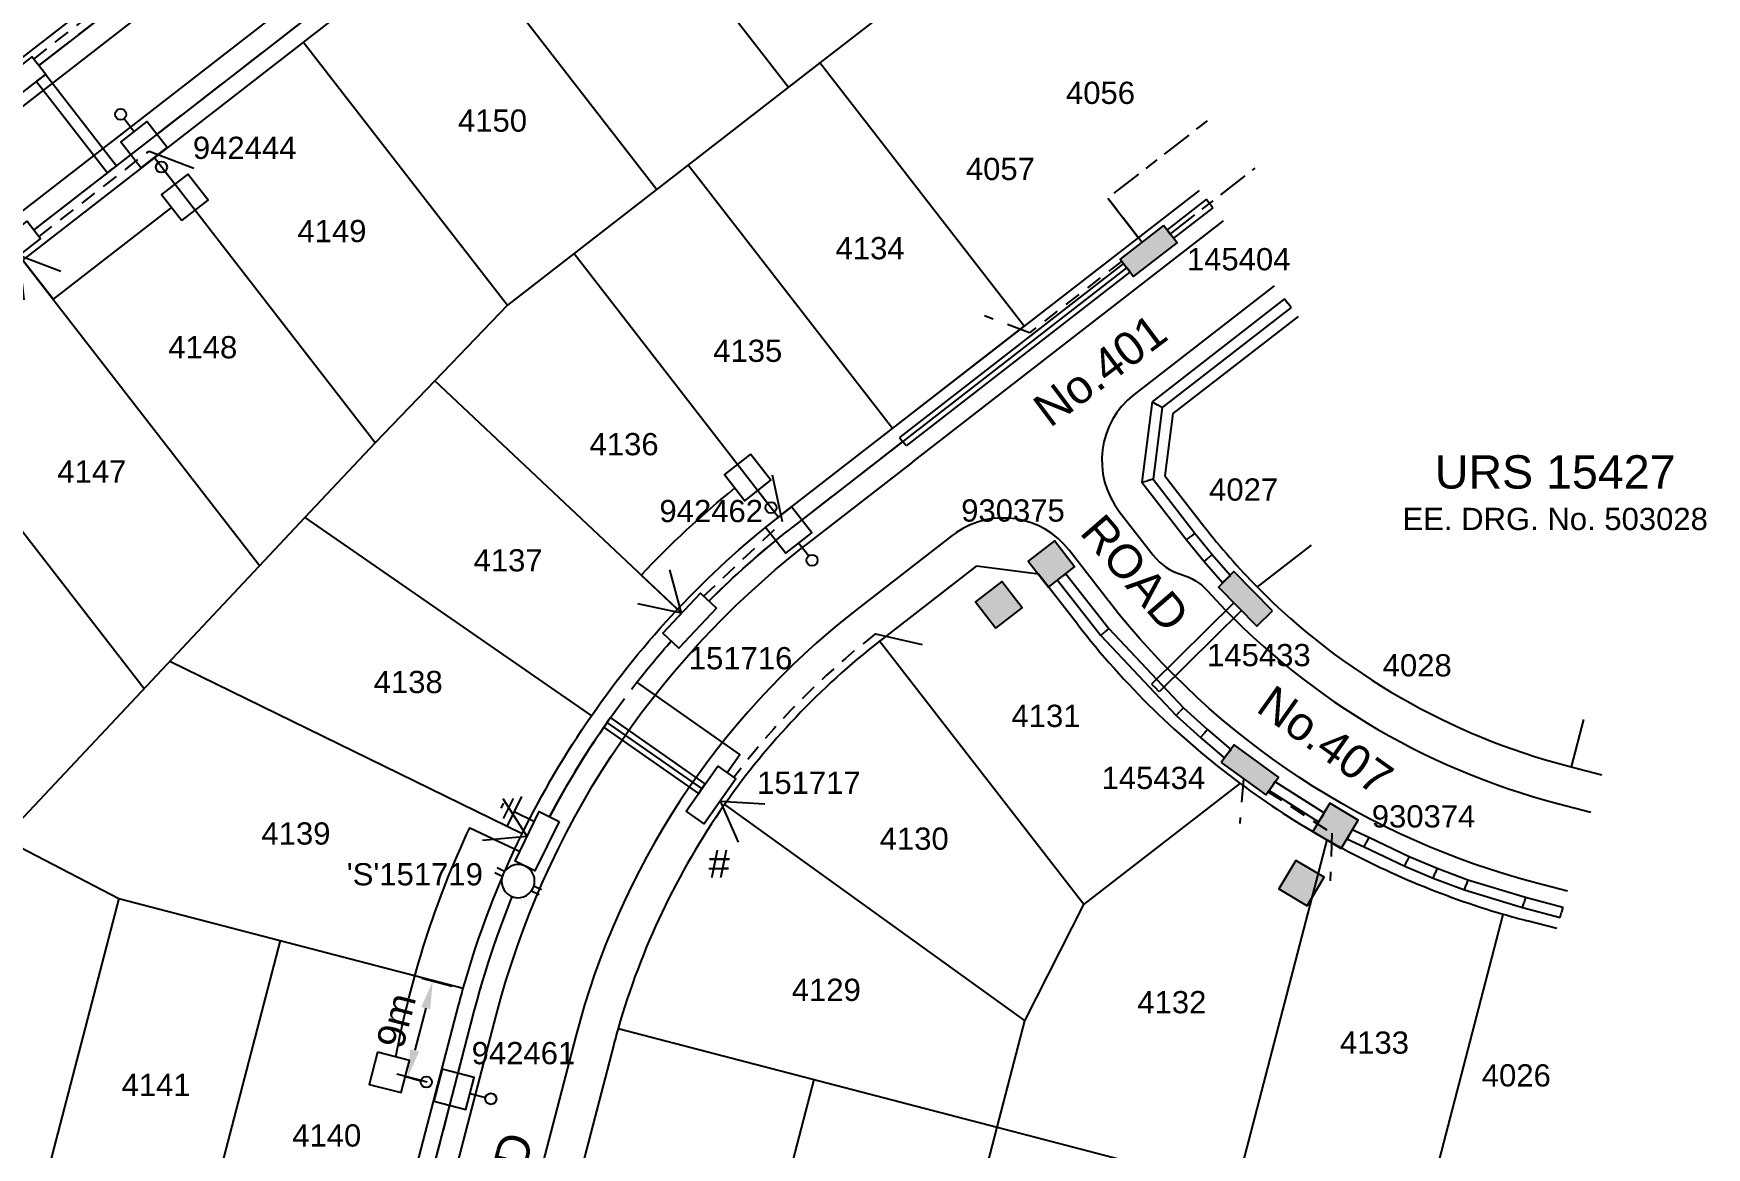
# Model space of a CAD drawing. Header units: metres. Extents: x 292331 to 292798, y 6234101 to 6234674.
# Drawn here: x 292631.8 to 292782.4, y 6234302.2 to 6234402.4 of the extents above; entities that cross this region are included whole.
import ezdxf
from ezdxf.enums import TextEntityAlignment as Align

# ---------------------------------------------------------------- set-up
doc = ezdxf.new("R2010")
doc.units = ezdxf.units.M
doc.header["$LTSCALE"] = 0.7
for name, pattern in [('Cable Exist OH', [1, 1, 0]), ('Cable Exist UG', [8.2, 4, -1.2, 1.8, -1.2]), ('Dash', [5, 3, -2]), ('IE Trench LV', [6.5, 5, -1.5])]:
    doc.linetypes.add(name, pattern=pattern)
doc.layers.get('0').update_dxf_attribs({"color": 6})
for name, color, linetype in [('_User Miscellaneous1', 3, 'Continuous'), ('_User Miscellaneous11', 7, 'Continuous'), ('_User Miscellaneous12', 7, 'Continuous'), ('_User Miscellaneous4', 7, 'Continuous'), ('_User Miscellaneous6', 7, 'Continuous'), ('_User Miscellaneous7', 150, 'Continuous'), ('_User Miscellaneous8', 7, 'Continuous'), ('_User_LV_Exist', 7, 'Continuous'), ('Cadastre Developer_SP_EXT', 4, 'Continuous'), ('Cadastre Developer_SP_NEW', 4, 'Continuous'), ('Cadastre Roads_SP_NEW', 8, 'Continuous'), ('Duct_SP_NEW', 2, 'Continuous'), ('Equip_LV_NEW', 5, 'Continuous'), ('Mains_LV_NEW_R6', 2, 'Continuous'), ('Mains_LV_NEW_T84', 2, 'Continuous'), ('Services_SP_NEW_UG', 2, 'Continuous'), ('SupportsUG_SP_LV_EXT', 7, 'Continuous'), ('SupportsUG_SP_LV_NEW', 2, 'Continuous'), ('SupportsUG_SP_LV_SL_EXT', 7, 'Continuous'), ('SupportsUG_SP_LV_SL_NEW', 2, 'Continuous'), ('Trench_SP_NEW', 2, 'Continuous'), ('UG_Details_SP_MISC', 7, 'Continuous')]:
    doc.layers.add(name, color=color, linetype=linetype)
doc.layers.add('_User Miscellaneous5', color=7, linetype='Continuous', lineweight=35)
doc.layers.add('_User Notes', color=7, linetype='Continuous', plot=False)
doc.styles.add('ARIAL', font='arial.ttf', dxfattribs={"height": 2})
doc.styles.add('ARIAL 2.5', font='arial.ttf', dxfattribs={"height": 2.5})
doc.styles.add('ARIAL 3.0', font='arial.ttf', dxfattribs={"height": 3})
doc.styles.add('COLUMN_LABEL', font='arial.ttf')
doc.styles.add('POLE_LABEL', font='arial.ttf')
doc.styles.add('SL_LABEL', font='arial.ttf')
doc.styles.get("Standard").update_dxf_attribs({"font": 'arial.ttf'})
doc.styles.add('style1', font='iso3098b.shx')
doc.linetypes.add('Cable New UG', pattern='A,8,-1,["x",style1,S=3.5,R=0,X=0.35,Y=-1],-3.5', length=12.5)
doc.linetypes.add('Cable Z', pattern='A,8,-1,["Z",Standard,S=2.5,R=0,X=0.35,Y=-1.25],-3.5', length=12.5)
doc.dimstyles.new('DIM 1000', dxfattribs={"dimtxt": 2.5, "dimasz": 2.5, "dimexe": 1, "dimexo": 1, "dimgap": 1, "dimtad": 1, "dimdec": 0, "dimzin": 0, "dimdsep": 46, "dimtxsty": 'ARIAL 2.5', "dimcen": 1, "dimclrd": 3, "dimclre": 3, "dimclrt": 7, "dimadec": 0, "dimazin": 0, "dimtfac": 1, "dimtdec": 0, "dimtix": 1, "dimtmove": 0, "dimatfit": 3, "dimfxl": 1, "dimtolj": 1, "dimtzin": 0, "dimarcsym": 0})

# ---------------------------------------------------------------- blocks, each defined once
blk = doc.blocks.new('*U133')
blk.add_hatch(color=256).paths.add_polyline_path([(0.92, -3.39), (1.9, -1.66), (-2.4, 0.78), (-3.38, -0.94)])
blk.add_lwpolyline([(1.9, -1.66), (-2.4, 0.78), (-3.38, -0.94), (0.92, -3.39)], close=True)
for tag, p, flags in [('OWNED_BY', (0, 1.3), 9), ('STATE', (0, 1.1), 9), ('SUPPORT_TYPE', (0, 0.9), 9), ('USAGE', (0, 0.7), 9), ('LEGEND', (0, 0.5), 9), ('LOCATION', (0, 0.3), 9), ('NOTES', (0, 0.1), 9), ('PARENT', (0, -0.1), 9), ('STREETNAME', (0, -0.3), 9), ('SUBURB', (0, -0.5), 1)]:
    blk.add_attdef(tag, p, '', height=0.2, dxfattribs=dict(flags=flags))
at = {"layer": '_User Miscellaneous6', "style": 'ARIAL', "flags": 8}
blk.add_attdef('ASSET_NUM', text='', height=2, dxfattribs=at).set_placement((1.5, 7.5), align=Align.TOP_LEFT)
blk = doc.blocks.new('*U134')
blk.add_hatch(color=256).paths.add_polyline_path([(-3.25, -1.32), (-1.43, -2.09), (0.48, 2.48), (-1.34, 3.24)])
blk.add_lwpolyline([(-1.43, -2.09), (0.48, 2.48), (-1.34, 3.24), (-3.25, -1.32)], close=True)
for tag, p, flags in [('OWNED_BY', (0, 1.3), 9), ('STATE', (0, 1.1), 9), ('SUPPORT_TYPE', (0, 0.9), 9), ('USAGE', (0, 0.7), 9), ('LEGEND', (0, 0.5), 9), ('LOCATION', (0, 0.3), 9), ('NOTES', (0, 0.1), 9), ('PARENT', (0, -0.1), 9), ('STREETNAME', (0, -0.3), 9), ('SUBURB', (0, -0.5), 1)]:
    blk.add_attdef(tag, p, '', height=0.2, dxfattribs=dict(flags=flags))
at = {"layer": '_User Miscellaneous6', "style": 'ARIAL', "flags": 8}
blk.add_attdef('ASSET_NUM', text='', height=2, dxfattribs=at).set_placement((1.5, 7.5), align=Align.TOP_LEFT)
blk = doc.blocks.new('*U135')
blk.add_hatch(color=256).paths.add_polyline_path([(3, 1.83), (1.07, 2.29), (-0.08, -2.53), (1.85, -2.98)])
blk.add_lwpolyline([(1.07, 2.29), (-0.08, -2.53), (1.85, -2.98), (3, 1.83)], close=True)
for tag, p, flags in [('OWNED_BY', (0, 1.3), 9), ('STATE', (0, 1.1), 9), ('SUPPORT_TYPE', (0, 0.9), 9), ('USAGE', (0, 0.7), 9), ('LEGEND', (0, 0.5), 9), ('LOCATION', (0, 0.3), 9), ('NOTES', (0, 0.1), 9), ('PARENT', (0, -0.1), 9), ('STREETNAME', (0, -0.3), 9), ('SUBURB', (0, -0.5), 1)]:
    blk.add_attdef(tag, p, '', height=0.2, dxfattribs=dict(flags=flags))
at = {"layer": '_User Miscellaneous6', "style": 'ARIAL', "flags": 8}
blk.add_attdef('ASSET_NUM', text='', height=2, dxfattribs=at).set_placement((1.5, 7.5), align=Align.TOP_LEFT)
blk = doc.blocks.new('*U77')
at = {"layer": '_User Miscellaneous7'}
blk.add_hatch(color=256, dxfattribs=at).paths.add_polyline_path([(-1.49, -7.49), (1.48, -7.49), (1.48, -4.51), (-1.49, -4.51)])
at = {"layer": '_User Miscellaneous8'}
blk.add_hatch(color=256, dxfattribs=at).paths.add_polyline_path([(-1.49, -1.49), (1.48, -1.49), (1.48, 1.48), (-1.49, 1.48)])
at = {"layer": '_User Miscellaneous7'}
blk.add_lwpolyline([(1.48, -7.49), (1.48, -4.51), (-1.49, -4.51), (-1.49, -7.49)], close=True, dxfattribs=at)
at = {"layer": '_User Miscellaneous8'}
blk.add_lwpolyline([(1.48, -1.49), (1.48, 1.48), (-1.49, 1.48), (-1.49, -1.49)], close=True, dxfattribs=at)
at = {"flags": 9}
for tag, style, p in [('STRUCTURE_PLANT_NUMBER', 'POLE_LABEL', (1.81, 0.03)), ('STREET_CODE', 'COLUMN_LABEL', (1.81, -0.2))]:
    blk.add_attdef(tag, text='', height=0.2, dxfattribs=dict(at, style=style)).set_placement(p, align=Align.MIDDLE_LEFT)
for tag, p in [('COLUMN_TYPE', (1.81, -0.4)), ('OWNED_BY', (1.81, -0.6)), ('STATE', (1.81, -0.8)), ('USAGE', (1.81, -1)), ('STREETNAME', (1.81, -1.6)), ('LEGEND', (1.81, -1.2)), ('LOCATION', (1.81, -1.4)), ('SUBURB', (1.81, -1.8)), ('NOTES', (1.81, -2))]:
    blk.add_attdef(tag, text='', height=0.2, dxfattribs=at).set_placement(p, align=Align.MIDDLE_LEFT)
at = {"flags": 1}
blk.add_attdef('Z', (1.81, -2.35), '', height=0.2, dxfattribs=at)
at = {"layer": '_User Miscellaneous6', "style": 'ARIAL', "flags": 8}
blk.add_attdef('ASSET_NUM', text='', height=2, dxfattribs=at).set_placement((2, 2), align=Align.MIDDLE_LEFT)
blk = doc.blocks.new('*U80')
at = {"layer": '_User Miscellaneous8', "color": 2}
blk.add_line((0, 0), (0, 1.45), dxfattribs=at)
blk.add_circle((0, 1.95), 0.5, dxfattribs=at)
for tag, p, flags in [('Z', (0, 0), 1), ('OPERATED_BY', (0, -9.61), 9)]:
    blk.add_attdef(tag, p, '', height=0.2, dxfattribs=dict(flags=flags))
at = {"style": 'SL_LABEL', "flags": 9}
blk.add_attdef('STREET_CODE', text='', height=0.2, dxfattribs=at).set_placement((0, -0.2), align=Align.MIDDLE_LEFT)
at = {"flags": 9}
for tag, p in [('CONSTRUCTED_VOLTAGE', (0, -0.4)), ('CONTROL_TYPE', (0, -0.6)), ('OPERATING_VOLTAGE', (0, -1.4)), ('ORIENTATION', (0, -1.6)), ('LANTERN_PURPOSE', (0, -0.8)), ('LANTERN_TYPE', (0, -1)), ('NO_PHASES', (0, -1.2)), ('OWNED_BY', (0, -1.8)), ('STATE', (0, -2)), ('CEXIST', (0, -2.4)), ('CNEW', (0, -2.6)), ('CNUMBER', (0, -2.8)), ('CREMOVE', (0, -3)), ('USAGE', (0, -2.2)), ('CREPLACE', (0, -3.2)), ('LKINGHEIGHT', (0, -3.4)), ('LBRACKET', (0, -3.6)), ('LBRACKETVOCAB', (0, -3.8)), ('LCATEGORY', (0, -4)), ('LCHARGE1', (0, -4.2)), ('LCHARGE1PERCENT', (0, -4.4)), ('LCHARGE2', (0, -4.6)), ('LCHARGE2PERCENT', (0, -4.8)), ('LCHARGE3', (0, -5)), ('LCHARGE3PERCENT', (0, -5.2)), ('LEXIST', (0, -5.4)), ('LLAMP', (0, -5.6)), ('LLAMPVOCAB', (0, -5.8)), ('LMAST', (0, -6)), ('LMASTVOCAB', (0, -6.2)), ('LNEW', (0, -6.4)), ('LANTNUMBER', (0, -6.6)), ('LOUTREACH', (0, -7)), ('LOUTREACHVOCAB', (0, -7.2)), ('LRATECODE', (0, -7.4)), ('LREMOVE', (0, -7.6)), ('SUBURB', (0, -8.6)), ('STREETNAME', (0, -8.8)), ('LREPLACE', (0, -7.8)), ('LTYPE', (0, -8)), ('LTYPEVOCAB', (0, -8.2)), ('LEGEND', (0, -8.4)), ('LOCATION', (0, -9)), ('NOTES', (0, -9.2)), ('MAINTAINED_BY', (0, -9.86))]:
    blk.add_attdef(tag, text='', height=0.2, dxfattribs=at).set_placement(p, align=Align.MIDDLE_LEFT)
at = {"layer": '_User Notes', "style": 'SL_LABEL', "flags": 8}
blk.add_attdef('ASSET_NUM', text='', height=2.5, dxfattribs=at).set_placement((2, 2), align=Align.MIDDLE_LEFT)
at = {"layer": '_User Notes', "flags": 8}
blk.add_attdef('LNUMBER', text='', height=2.5, dxfattribs=at).set_placement((1.2, -2.8), align=Align.MIDDLE_LEFT)
blk = doc.blocks.new('A$C1B2C29DD')
at = {"layer": 'Services_SP_NEW_UG', "color": 2, "flags": 128}
for points in [[(0, 0), (-2.1, 3.44)], [(0, 0), (2.1, 3.44)]]:
    blk.add_lwpolyline(points, dxfattribs=at)
blk = doc.blocks.new('*U162')
at = {"layer": 'Services_SP_NEW_UG', "color": 2, "flags": 128}
blk.add_lwpolyline([(12.2, -1.49), (14.66, 2.05)], dxfattribs=at)
at = {"layer": 'Services_SP_NEW_UG', "color": 2, "linetype": 'Dash', "ltscale": 0.7, "flags": 128}
blk.add_lwpolyline([(2.42, -0.9), (12.2, -1.49)], dxfattribs=at)
blk = doc.blocks.new('*U87')
at = {"layer": 'Services_SP_NEW_UG', "color": 2, "flags": 128}
blk.add_lwpolyline([(-15, -0.75), (-17.25, 2.93)], dxfattribs=at)
at = {"layer": 'Services_SP_NEW_UG', "color": 2, "linetype": 'Dash', "ltscale": 0.7, "flags": 128}
blk.add_lwpolyline([(-2.47, -0.75), (-15, -0.75)], dxfattribs=at)
blk = doc.blocks.new('*U84')
at = {"layer": 'Services_SP_NEW_UG', "color": 2, "flags": 128}
blk.add_lwpolyline([(13, -0.75), (15.25, 2.93)], dxfattribs=at)
at = {"layer": 'Services_SP_NEW_UG', "color": 2, "linetype": 'Dash', "ltscale": 0.7, "flags": 128}
blk.add_lwpolyline([(2.47, -0.75), (13, -0.75)], dxfattribs=at)
blk = doc.blocks.new('*D164')
at = {"layer": '_User Miscellaneous12', "color": 3, "lineweight": -2, "transparency": 16777216}
for p, q in [((292669.5, 6234316.7), (292666.78, 6234317.41)), ((292667.12, 6234314.74), (292666.13, 6234310.95)), ((292667.25, 6234308.08), (292664.53, 6234308.79))]:
    blk.add_line(p, q, dxfattribs=at)
at = {"layer": '_User Miscellaneous12', "color": 3, "transparency": 16777216}
for points in [[(292666.71, 6234314.84), (292667.52, 6234314.63), (292667.75, 6234317.16)], [(292665.72, 6234311.06), (292666.53, 6234310.85), (292665.5, 6234308.53)]]:
    blk.add_solid(points, dxfattribs=at)
at = {"layer": 'Defpoints', "color": 0, "transparency": 16777216}
for p in [(292670.47, 6234316.45), (292665.5, 6234308.53), (292668.22, 6234307.82)]:
    blk.add_point(p, dxfattribs=at)
at = {"layer": '_User Miscellaneous12', "color": 7, "transparency": 16777216, "insert": (292664.47, 6234313.63), "char_height": 2.5, "attachment_point": 5, "rotation": 75.3698, "style": 'ARIAL 2.5'}
blk.add_mtext('\\A1;9m', dxfattribs=at)
blk = doc.blocks.new('*U79')
at = {"layer": '_User Miscellaneous7', "lineweight": -3}
blk.add_lwpolyline([(0, -3.03), (0, -1.58)], dxfattribs=at)
blk.add_lwpolyline([(-1.49, -6), (1.49, -6), (1.49, -3.03), (-1.49, -3.03)], close=True, dxfattribs=at)
blk.add_circle((0, -1.08), 0.5, dxfattribs=at)
at = {"layer": '_User Miscellaneous8', "color": 2, "lineweight": -3}
blk.add_lwpolyline([(-1.49, 0), (1.49, 0), (1.49, 2.97), (-1.49, 2.97)], close=True, dxfattribs=at)
at = {"style": 'POLE_LABEL', "flags": 9}
blk.add_attdef('STRUCTURE_PLANT_NUMBER', text='', height=0.2, dxfattribs=at).set_placement((1.64, 1.73), align=Align.MIDDLE_LEFT)
for tag, flags, p in [('STREET_CODE', 9, (1.64, 1.49)), ('OWNED_BY', 9, (1.64, 1.09)), ('OPERATED_BY', 9, (1.64, 0.89)), ('STATE', 9, (1.64, 0.49)), ('COLUMN_TYPE', 9, (1.64, 1.29)), ('MAINTAINED_BY', 9, (1.64, 0.69)), ('USAGE', 9, (1.64, 0.29)), ('LEGEND', 9, (1.64, 0.09)), ('SUBURB', 9, (1.64, -0.31)), ('STREETNAME', 9, (1.64, -0.51)), ('Z', 1, (1.64, -1.31)), ('PARENT', 9, (1.64, -0.11)), ('LOCATION', 9, (1.64, -0.71)), ('NOTES', 9, (1.64, -0.91)), ('LABEL_ALIGNMENT', 9, (1.64, -1.11))]:
    blk.add_attdef(tag, text='', height=0.2, dxfattribs=dict(flags=flags)).set_placement(p, align=Align.MIDDLE_LEFT)
at = {"layer": '_User Miscellaneous5', "style": 'ARIAL', "flags": 8}
blk.add_attdef('ASSET_NUM', text='', height=2, dxfattribs=at).set_placement((2, 3.49), align=Align.MIDDLE_LEFT)
blk = doc.blocks.new('*U105')
at = {"lineweight": -3}
blk.add_lwpolyline([(-2.48, 2.49), (2.47, 2.49), (2.47, 0.51), (-2.48, 0.51)], close=True, dxfattribs=at)
for tag, flags, p in [('STREET_CODE', 9, (1.5, 3.5)), ('OWNED_BY', 9, (1.5, 3.3)), ('OPERATED_BY', 9, (1.5, 3.1)), ('STATE', 9, (1.5, 2.7)), ('SUPPORT_TYPE', 9, (1.5, 2.5)), ('SUBURB', 9, (1.5, 1.7)), ('STREETNAME', 9, (1.5, 1.5)), ('MAINTAINED_BY', 9, (1.5, 2.9)), ('USAGE', 9, (1.5, 2.3)), ('LEGEND', 9, (1.5, 2.1)), ('PARENT', 9, (1.5, 1.9)), ('Z', 1, (1.5, 0.9)), ('LOCATION', 9, (1.5, 1.3)), ('NOTES', 9, (1.5, 1.1))]:
    blk.add_attdef(tag, text='', height=0.2, dxfattribs=dict(flags=flags)).set_placement(p, align=Align.MIDDLE_LEFT)
at = {"layer": '_User Miscellaneous4', "style": 'ARIAL', "flags": 8}
blk.add_attdef('ASSET_NUM', text='', height=2, dxfattribs=at).set_placement((2, 5.5), align=Align.MIDDLE_LEFT)
blk = doc.blocks.new('*U140')
at = {"lineweight": -3}
blk.add_lwpolyline([(-2.48, 2.49), (2.47, 2.49), (2.47, 0.51), (-2.48, 0.51)], close=True, dxfattribs=at)
for tag, flags, p in [('STREET_CODE', 9, (1.5, 3.5)), ('OWNED_BY', 9, (1.5, 3.3)), ('OPERATED_BY', 9, (1.5, 3.1)), ('STATE', 9, (1.5, 2.7)), ('SUPPORT_TYPE', 9, (1.5, 2.5)), ('SUBURB', 9, (1.5, 1.7)), ('STREETNAME', 9, (1.5, 1.5)), ('MAINTAINED_BY', 9, (1.5, 2.9)), ('USAGE', 9, (1.5, 2.3)), ('LEGEND', 9, (1.5, 2.1)), ('PARENT', 9, (1.5, 1.9)), ('Z', 1, (1.5, 0.9)), ('LOCATION', 9, (1.5, 1.3)), ('NOTES', 9, (1.5, 1.1))]:
    blk.add_attdef(tag, text='', height=0.2, dxfattribs=dict(flags=flags)).set_placement(p, align=Align.MIDDLE_LEFT)
at = {"layer": '_User Miscellaneous4', "style": 'ARIAL', "flags": 8}
blk.add_attdef('ASSET_NUM', text='', height=2, dxfattribs=at).set_placement((2, 5.5), align=Align.MIDDLE_LEFT)
blk = doc.blocks.new('*U141')
at = {"lineweight": -3}
blk.add_lwpolyline([(-2.48, 2.49), (2.47, 2.49), (2.47, 0.51), (-2.48, 0.51)], close=True, dxfattribs=at)
for tag, flags, p in [('STREET_CODE', 9, (1.5, 3.5)), ('OWNED_BY', 9, (1.5, 3.3)), ('OPERATED_BY', 9, (1.5, 3.1)), ('STATE', 9, (1.5, 2.7)), ('SUPPORT_TYPE', 9, (1.5, 2.5)), ('SUBURB', 9, (1.5, 1.7)), ('STREETNAME', 9, (1.5, 1.5)), ('MAINTAINED_BY', 9, (1.5, 2.9)), ('USAGE', 9, (1.5, 2.3)), ('LEGEND', 9, (1.5, 2.1)), ('PARENT', 9, (1.5, 1.9)), ('Z', 1, (1.5, 0.9)), ('LOCATION', 9, (1.5, 1.3)), ('NOTES', 9, (1.5, 1.1))]:
    blk.add_attdef(tag, text='', height=0.2, dxfattribs=dict(flags=flags)).set_placement(p, align=Align.MIDDLE_LEFT)
at = {"layer": '_User Miscellaneous4', "style": 'ARIAL', "flags": 8}
blk.add_attdef('ASSET_NUM', text='', height=2, dxfattribs=at).set_placement((2, 5.5), align=Align.MIDDLE_LEFT)
blk = doc.blocks.new('Earth')
for p, q in [((0, -2.04), (0, 0)), ((-1.5, -2.04), (1.5, -2.04)), ((-1, -2.64), (1, -2.64)), ((-0.25, -3.24), (0.25, -3.24))]:
    blk.add_line(p, q)
blk = doc.blocks.new('*U90')
blk.add_wipeout([(-1.17, -0.57), (-1.28, -0.72), (-1.36, -0.89), (-1.43, -1.06), (-1.47, -1.25), (-1.49, -1.43), (-1.49, -1.62), (-1.46, -1.81), (-1.41, -1.99), (-1.34, -2.16), (-1.25, -2.32), (-1.13, -2.47), (-1, -2.61), (-0.86, -2.72), (-0.7, -2.82), (-0.53, -2.9), (-0.35, -2.95), (-0.16, -2.99), (0.03, -2.99), (0.21, -2.98), (0.4, -2.94), (0.57, -2.88), (0.74, -2.8), (0.9, -2.69), (1.04, -2.57), (1.17, -2.43), (1.28, -2.28), (1.36, -2.11), (1.43, -1.94), (1.47, -1.75), (1.49, -1.57), (1.49, -1.38), (1.46, -1.19), (1.41, -1.01), (1.34, -0.84), (1.25, -0.68), (1.13, -0.53), (1, -0.39), (0.86, -0.28), (0.7, -0.18), (0.53, -0.1), (0.35, -0.05), (0.16, -0.01), (-0.03, -0.01), (-0.21, -0.02), (-0.4, -0.06), (-0.57, -0.12), (-0.74, -0.2), (-0.9, -0.31), (-1.04, -0.43)])
for p, q in [((-1.47, -1.25), (-2.22, -1.25)), ((1.47, -1.25), (2.22, -1.25)), ((-1.47, -1.75), (-2.22, -1.75)), ((1.47, -1.75), (2.22, -1.75))]:
    blk.add_line(p, q)
blk.add_lwpolyline([(1.49, -1.5, 1), (-1.49, -1.5, 1)], format="xyb", close=True)
for tag, p, flags in [('ORIENTATION', (0, 0), 9), ('Z', (0, 0), 1), ('USAGE', (0, -0.2), 9), ('NOTES', (0, -0.4), 9)]:
    blk.add_attdef(tag, p, '', height=0.2, dxfattribs=dict(flags=flags))
blk = doc.blocks.new('A$C7DAD38F0')
at = {"layer": '_User Miscellaneous11', "color": 3, "style": 'ARIAL'}
blk.add_attdef('DRG_NO', text='', height=2, dxfattribs=at).set_placement((0, -4.23), align=Align.MIDDLE_CENTER)
at = {"layer": '_User Miscellaneous6', "color": 2, "style": 'ARIAL 3.0'}
blk.add_attdef('URS___', text='', height=3, dxfattribs=at).set_placement((0, 0), align=Align.MIDDLE_CENTER)

msp = doc.modelspace()

# ---------------------------------------------------------------- linework, layer by layer
at = {"layer": '_User_LV_Exist', "color": 7, "linetype": 'Cable Exist UG', "flags": 128}
for points in [[(292731.57, 6234383.66), (292728.5, 6234387.62), (292737.99, 6234394.98)], [(292734.13, 6234384.39), (292741.76, 6234390.31)]]:
    msp.add_lwpolyline(points, dxfattribs=at)
at = {"layer": 'Cadastre Developer_SP_EXT', "color": 7}
for p, q in [((292712.87, 6234407.76), (292702.59, 6234399.79)), ((292720.99, 6234376.09), (292702.59, 6234399.79)), ((292720.99, 6234376.09), (292702.59, 6234399.79)), ((292709.13, 6234366.9), (292736.75, 6234388.32)), ((292728.5, 6234387.62), (292731.26, 6234384.06)), ((292745.63, 6234376.98), (292734.36, 6234368.24)), ((292734.36, 6234368.24), (292733.65, 6234362.63)), ((292733.65, 6234362.63), (292737.15, 6234358.11)), ((292741.96, 6234352.62), (292746.85, 6234356.41)), ((292722.27, 6234353.8), (292716.7, 6234354.5)), ((292725.78, 6234349.28), (292722.27, 6234353.8)), ((292771.31, 6234340.71), (292770.2, 6234336.46)), ((292769.87, 6234336.54), (292770.2, 6234336.46)), ((292770.2, 6234336.46), (292772.96, 6234335.74)), ((292764.07, 6234323.17), (292756.51, 6234294.14)), ((292768.91, 6234321.91), (292766.24, 6234322.61))]:
    msp.add_line(p, q, dxfattribs=at)
for radius, start, end in [(60.8, 217.8091, 224.6868), (60.8, 224.6868, 255.4074), (75.2, 217.8091, 233.455), (75.2, 233.455, 240.58), (75.2, 240.58, 253.6972), (75.2, 253.6972, 255.4074)]:
    msp.add_arc((292785.19, 6234395.38), radius, start, end, dxfattribs=at)
at = {"layer": 'Cadastre Developer_SP_NEW', "flags": 128}
for points in [[(292569.53, 6234375.28, -0.032067), (292577.26, 6234363.88), (292582.47, 6234362.79), (292586.77, 6234366.12), (292604.15, 6234379.6), (292672.09, 6234432.32), (292683.94, 6234441.52), (292686.51, 6234443.51, 0.050787), (292700.12, 6234456.49, 0.006017), (292701.55, 6234458.2, 0.006017)], [(292712.72, 6234449.1, -0.02912), (292704.28, 6234439.91, -0.027654), (292695.34, 6234432.14), (292693.24, 6234430.5), (292681.39, 6234421.31), (292618.97, 6234372.88), (292608.7, 6234364.91), (292603.59, 6234360.95), (292603.62, 6234360.97), (292595.6, 6234354.74, -0.050103), (292589.29, 6234350.79), (292589.29, 6234350.79), (292587.03, 6234344.09), (292596.25, 6234325.46, 0.217448), (292633.49, 6234295.17)], [(292663.93, 6234291.38), (292670.07, 6234314.98, -0.004911), (292670.49, 6234316.53, -0.045284), (292675.79, 6234330.42, -0.037538), (292682.03, 6234341.05, -0.037538), (292689.78, 6234350.63, -0.037466), (292698.86, 6234358.93, -0.001399), (292699.23, 6234359.21), (292709.13, 6234366.9), (292720.99, 6234376.09)]]:
    msp.add_lwpolyline(points, format="xyb", dxfattribs=at)
for points in [[(292681.39, 6234421.31), (292699.78, 6234397.61)], [(292669.53, 6234412.11), (292687.93, 6234388.41)], [(292656.1, 6234401.69), (292674.49, 6234377.99)], [(292702.59, 6234399.79), (292674.49, 6234377.99), (292667.95, 6234371.2), (292662.57, 6234365.62), (292656.25, 6234358.89), (292629.13, 6234330.01), (292615.18, 6234303.56)], [(292662.57, 6234365.62), (292642.67, 6234391.27)], [(292709.13, 6234366.9), (292690.74, 6234390.6)], [(292680.47, 6234382.63), (292698.86, 6234358.93)], [(292630.82, 6234382.07), (292652.18, 6234354.55)], [(292641.78, 6234343.48), (292618.97, 6234372.88)], [(292689.78, 6234350.63), (292667.95, 6234371.2)], [(292608.7, 6234364.91), (292616.34, 6234351.85), (292623.99, 6234338.8), (292629.13, 6234330.01), (292639.51, 6234324.6), (292670.49, 6234316.53)], [(292656.25, 6234358.89), (292682.03, 6234341.05)], [(292726.36, 6234324.06), (292707.97, 6234347.76)], [(292675.79, 6234330.42), (292644.09, 6234345.94)], [(292718.54, 6234304.03), (292721.03, 6234313.59), (292726.36, 6234324.06), (292740.41, 6234334.97)], [(292694.02, 6234333.07), (292721.03, 6234313.59)], [(292740.06, 6234298.42), (292748.25, 6234329.88)], [(292639.51, 6234324.6), (292631.95, 6234295.57)], [(292710.98, 6234274.99), (292721.03, 6234313.59), (292726.36, 6234324.06), (292726.36, 6234324.06)], [(292654.03, 6234320.82), (292646.47, 6234291.79)], [(292684.43, 6234312.91), (292718.54, 6234304.03)], [(292694.53, 6234279.28), (292702.09, 6234308.31)], [(292718.54, 6234304.03), (292756.51, 6234294.14)]]:
    msp.add_lwpolyline(points, dxfattribs=at)
at = {"layer": 'Cadastre Roads_SP_NEW'}
for points in [[(292574.24, 6234362.11, -0.001477), (292574.55, 6234361.58, 0.39498), (292584.36, 6234358.62), (292585.21, 6234359.04, 0.050103), (292589.96, 6234362.01, 0.149011), (292591.64, 6234364.39, -0.149011), (292593.32, 6234366.77), (292688.66, 6234440.75), (292689.08, 6234441.07, 0.128326), (292718.51, 6234479.78), (292726.32, 6234498.51), (292726.58, 6234499.15, -0.020608), (292729.38, 6234505, -0.020608)], [(292710, 6234451.31, -0.05544), (292693.64, 6234435.25), (292693.19, 6234434.9), (292601.48, 6234363.74), (292593.45, 6234357.51, -0.050103), (292587.74, 6234353.93), (292586.84, 6234353.48, 0.414214), (292583.45, 6234343.44), (292593.11, 6234323.91, 0.217448), (292632.61, 6234291.78), (292659.81, 6234284.7, 0.414214), (292668.96, 6234290.07), (292670.22, 6234294.91, 0.149011), (292670.1, 6234297.82, -0.149011), (292669.98, 6234300.73), (292673.46, 6234314.09, -0.164288), (292701.07, 6234356.21), (292701.37, 6234356.44), (292710.95, 6234363.87)], [(292743.47, 6234379.74), (292730.87, 6234369.96, 0.414213), (292729.54, 6234359.44), (292732.6, 6234355.49, 0.15753), (292735.14, 6234353.76, -0.138593), (292737.45, 6234352.31, 0.14656), (292768.99, 6234333.16), (292771.97, 6234332.38)], [(292769.89, 6234325.27), (292767.12, 6234325.99, -0.165235), (292728.59, 6234351.36), (292728.54, 6234351.43), (292725.04, 6234355.94, 0.398676), (292714.83, 6234357.51)], [(292714.85, 6234357.52, 0.014125), (292714.51, 6234357.27), (292705.91, 6234350.6), (292705.63, 6234350.38, 0.164284), (292680.62, 6234312.23), (292674.47, 6234288.63, 0.414213), (292679.84, 6234279.48), (292766.36, 6234256.96)]]:
    msp.add_lwpolyline(points, format="xyb", dxfattribs=at)
msp.add_lwpolyline([(292710.96, 6234363.89), (292738.91, 6234385.57)], dxfattribs=at)
at = {"layer": 'Duct_SP_NEW'}
for p, q in [((292632.91, 6234398.77), (292632.5, 6234398.45)), ((292632.91, 6234398.77), (292639.29, 6234390.54)), ((292632.09, 6234398.13), (292632.5, 6234398.45)), ((292632.09, 6234398.13), (292638.47, 6234389.91)), ((292638.47, 6234389.91), (292638.88, 6234390.23)), ((292639.29, 6234390.54), (292638.88, 6234390.23)), ((292683.15, 6234340.03), (292683.45, 6234340.46)), ((292691.69, 6234334.07), (292683.15, 6234340.03)), ((292683.74, 6234340.89), (292683.45, 6234340.46)), ((292692.28, 6234334.93), (292683.74, 6234340.89)), ((292691.69, 6234334.07), (292691.98, 6234334.5)), ((292692.28, 6234334.93), (292691.98, 6234334.5))]:
    msp.add_line(p, q, dxfattribs=at)
at = {"layer": 'Mains_LV_NEW_R6', "color": 2, "linetype": 'Cable Z', "flags": 128}
msp.add_lwpolyline([(292644.26, 6234386.8), (292633.58, 6234378.52), (292630.51, 6234382.48)], dxfattribs=at)
msp.add_lwpolyline([(292690.15, 6234350.28), (292686.51, 6234353.71, -0.033219), (292694.94, 6234361.55, -0.033219)], format="xyb", dxfattribs=at)
at = {"layer": 'Mains_LV_NEW_R6', "color": 2, "linetype": 'Cable Z'}
msp.add_lwpolyline([(292664.43, 6234310.34, -0.063601), (292671.08, 6234330.98), (292675.61, 6234328.84)], format="xyb", dxfattribs=at)
at = {"layer": 'Mains_LV_NEW_T84', "color": 2, "linetype": 'Cable New UG', "flags": 128}
for points in [[(292671.06, 6234429.62), (292632.3, 6234399.55)], [(292666.66, 6234411.78), (292631.86, 6234384.78)], [(292694.25, 6234335.94), (292695.39, 6234337.58), (292686.11, 6234344.06)]]:
    msp.add_lwpolyline(points, dxfattribs=at)
for points in [[(292692.6, 6234351.37, -0.029788), (292699.79, 6234357.75, -0.001399), (292700.15, 6234358.02), (292730.22, 6234381.36)], [(292686.11, 6234344.06, -0.014983), (292689.21, 6234347.77)], [(292691.98, 6234334.5), (292683.45, 6234340.46, 0.030863), (292678.26, 6234331.96, -0.030863)], [(292694.25, 6234335.94, -0.000028), (292694.25, 6234335.94, -0.000028)], [(292678.26, 6234331.96, -0.000024), (292678.27, 6234331.97)]]:
    msp.add_lwpolyline(points, format="xyb", dxfattribs=at)
at = {"layer": 'Mains_LV_NEW_T84', "color": 2, "linetype": 'Cable New UG'}
msp.add_lwpolyline([(292648.48, 6234289.71), (292659.27, 6234286.91), (292665.22, 6234290.4), (292669.29, 6234306.01), (292671.52, 6234314.6, -0.00031), (292671.55, 6234314.69, -0.042211), (292676.09, 6234327.52)], format="xyb", dxfattribs=at)
at = {"layer": 'Services_SP_NEW_UG', "color": 2, "linetype": 'Dash', "ltscale": 0.7, "flags": 128}
for points in [[(292729.76, 6234381.95), (292721.45, 6234375.5)], [(292742.89, 6234334.25), (292748.66, 6234330.5)]]:
    msp.add_lwpolyline(points, dxfattribs=at)
at = {"layer": 'Services_SP_NEW_UG', "color": 2, "linetype": 'Dash', "flags": 128}
for points in [[(292721.45, 6234375.5), (292717.41, 6234377.03)], [(292740.71, 6234335.38), (292740.38, 6234331.36)], [(292748.66, 6234330.5), (292748.53, 6234326.19)]]:
    msp.add_lwpolyline(points, dxfattribs=at)
at = {"layer": 'Services_SP_NEW_UG', "color": 2, "linetype": 'Dash', "ltscale": 0.7, "flags": 128}
msp.add_lwpolyline([(292707.6, 6234348.42, 0.000409), (292707.51, 6234348.36, 0.066026), (292694.86, 6234335.51)], format="xyb", dxfattribs=at)
at = {"layer": 'Services_SP_NEW_UG', "color": 2, "flags": 128}
msp.add_lwpolyline([(292707.6, 6234348.42), (292711.8, 6234347.47)], dxfattribs=at)
at = {"layer": 'Trench_SP_NEW', "linetype": 'IE Trench LV', "flags": 128}
for points in [[(292632.3, 6234399.55), (292671.06, 6234429.62)], [(292666.66, 6234411.78), (292642.93, 6234393.37)], [(292640.58, 6234391.54), (292631.86, 6234384.78)], [(292700.96, 6234358.65), (292709.92, 6234365.61)], [(292648.48, 6234289.71), (292659.27, 6234286.91), (292665.22, 6234290.4), (292669.29, 6234306.01)]]:
    msp.add_lwpolyline(points, dxfattribs=at)
for points in [[(292692.6, 6234351.37, -0.02517), (292698.63, 6234356.82, -0.02517)], [(292678.26, 6234331.96, -0.029861), (292683.26, 6234340.19, -0.029861), (292689.21, 6234347.77)], [(292670.03, 6234308.89), (292671.52, 6234314.6, -0.00031), (292671.55, 6234314.69, -0.042211), (292676.09, 6234327.52)]]:
    msp.add_lwpolyline(points, format="xyb", dxfattribs=at)
at = {"layer": 'UG_Details_SP_MISC'}
for p, q in [((292737.38, 6234387.52), (292733.84, 6234384.77)), ((292737.97, 6234386.76), (292734.43, 6234384.01)), ((292737.38, 6234387.52), (292737.67, 6234387.14)), ((292737.97, 6234386.76), (292737.67, 6234387.14)), ((292733.84, 6234384.77), (292734.13, 6234384.39)), ((292734.43, 6234384.01), (292734.13, 6234384.39)), ((292729.93, 6234381.74), (292709.76, 6234366.09)), ((292730.51, 6234380.98), (292710.35, 6234365.33)), ((292729.93, 6234381.74), (292730.22, 6234381.36)), ((292730.51, 6234380.98), (292730.22, 6234381.36)), ((292744.41, 6234378.55), (292732.49, 6234369.3)), ((292745, 6234377.79), (292733.4, 6234368.79)), ((292744.41, 6234378.55), (292744.7, 6234378.17)), ((292745, 6234377.79), (292744.7, 6234378.17)), ((292732.49, 6234369.3), (292731.58, 6234362.06)), ((292732.49, 6234369.3), (292732.94, 6234369.04)), ((292733.4, 6234368.79), (292732.58, 6234362.34)), ((292733.4, 6234368.79), (292732.94, 6234369.04)), ((292709.76, 6234366.09), (292710.05, 6234365.71)), ((292710.35, 6234365.33), (292710.05, 6234365.71)), ((292731.58, 6234362.06), (292732.08, 6234362.2)), ((292731.58, 6234362.06), (292735.59, 6234356.89)), ((292732.58, 6234362.34), (292732.08, 6234362.2)), ((292732.58, 6234362.34), (292736.34, 6234357.49)), ((292735.59, 6234356.89), (292735.97, 6234357.19)), ((292735.59, 6234356.89), (292737.17, 6234354.93)), ((292736.34, 6234357.49), (292735.97, 6234357.19)), ((292736.34, 6234357.49), (292737.91, 6234355.55)), ((292737.17, 6234354.93), (292737.54, 6234355.24)), ((292737.91, 6234355.55), (292737.54, 6234355.24)), ((292737.91, 6234355.55), (292739.55, 6234353.68)), ((292724.73, 6234353.83), (292724.35, 6234353.54)), ((292724.73, 6234353.83), (292728.61, 6234348.9)), ((292737.17, 6234354.93), (292738.83, 6234353.05)), ((292739.55, 6234353.68), (292739.19, 6234353.36)), ((292723.98, 6234353.24), (292724.35, 6234353.54)), ((292723.98, 6234353.24), (292727.89, 6234348.27)), ((292738.83, 6234353.05), (292739.19, 6234353.36)), ((292739.85, 6234351.21), (292732.45, 6234343.89)), ((292739.85, 6234351.21), (292740.19, 6234350.87)), ((292740.53, 6234350.53), (292740.19, 6234350.87)), ((292740.53, 6234350.53), (292733.13, 6234343.21)), ((292727.89, 6234348.27), (292728.25, 6234348.59)), ((292727.89, 6234348.27), (292734.65, 6234341.08)), ((292728.61, 6234348.9), (292728.25, 6234348.59)), ((292728.61, 6234348.9), (292735.32, 6234341.77)), ((292732.45, 6234343.89), (292732.79, 6234343.55)), ((292733.13, 6234343.21), (292732.79, 6234343.55)), ((292735.32, 6234341.77), (292734.98, 6234341.43)), ((292735.32, 6234341.77), (292737.48, 6234339.83)), ((292734.65, 6234341.08), (292734.98, 6234341.43)), ((292734.65, 6234341.08), (292736.85, 6234339.11)), ((292736.85, 6234339.11), (292737.17, 6234339.47)), ((292736.85, 6234339.11), (292738.98, 6234337.27)), ((292737.48, 6234339.83), (292737.17, 6234339.47)), ((292737.48, 6234339.83), (292739.61, 6234338)), ((292738.98, 6234337.27), (292739.29, 6234337.63)), ((292739.61, 6234338), (292739.29, 6234337.63)), ((292743.04, 6234334.32), (292743.29, 6234334.72)), ((292743.04, 6234334.32), (292747.48, 6234331.51)), ((292743.55, 6234335.13), (292743.29, 6234334.72)), ((292743.55, 6234335.13), (292747.99, 6234332.32)), ((292747.48, 6234331.51), (292747.73, 6234331.91)), ((292747.99, 6234332.32), (292747.73, 6234331.91)), ((292750.08, 6234329.96), (292750.29, 6234330.4)), ((292750.08, 6234329.96), (292751.57, 6234329.25)), ((292750.49, 6234330.83), (292750.29, 6234330.4)), ((292750.49, 6234330.83), (292751.99, 6234330.12)), ((292751.57, 6234329.25), (292751.78, 6234329.69)), ((292751.99, 6234330.12), (292751.78, 6234329.69)), ((292751.99, 6234330.12), (292755.62, 6234328.4)), ((292751.57, 6234329.25), (292755.23, 6234327.52)), ((292755.23, 6234327.52), (292755.42, 6234327.96)), ((292755.62, 6234328.4), (292755.42, 6234327.96)), ((292755.62, 6234328.4), (292758.15, 6234327.34)), ((292755.23, 6234327.52), (292757.79, 6234326.44)), ((292757.79, 6234326.44), (292757.97, 6234326.89)), ((292758.15, 6234327.34), (292757.97, 6234326.89)), ((292758.15, 6234327.34), (292760.92, 6234326.3)), ((292757.79, 6234326.44), (292760.61, 6234325.39)), ((292760.61, 6234325.39), (292760.76, 6234325.85)), ((292760.61, 6234325.39), (292765.84, 6234323.8)), ((292760.92, 6234326.3), (292760.76, 6234325.85)), ((292760.92, 6234326.3), (292766.1, 6234324.72)), ((292765.84, 6234323.8), (292765.97, 6234324.26)), ((292765.84, 6234323.8), (292769.22, 6234322.91)), ((292766.1, 6234324.72), (292765.97, 6234324.26)), ((292766.1, 6234324.72), (292769.46, 6234323.84)), ((292769.46, 6234323.84), (292769.34, 6234323.37)), ((292769.22, 6234322.91), (292769.34, 6234323.37))]:
    msp.add_line(p, q, dxfattribs=at)

# ---------------------------------------------------------------- block references
at = {"layer": '_User Miscellaneous1'}
msp.add_blockref('A$C7DAD38F0', (292768.77, 6234362.99), dxfattribs=at).add_auto_attribs({'URS___': 'URS 15427', 'DRG_NO': 'EE. DRG. No. 503028'})
at = {"layer": 'Equip_LV_NEW', "linetype": 'Cable Exist OH', "lineweight": 0, "rotation": 243.9104753487788}
msp.add_blockref('Earth', (292676.91, 6234331.54), dxfattribs=at)
at = {"layer": 'Services_SP_NEW_UG'}
for name, p, rotation in [('*U84', (292629.43, 6234399.22), 37.80905059783542), ('*U87', (292630.82, 6234382.07), 217.809041221984), ('*U162', (292689.78, 6234350.63), 46.71220978749385)]:
    msp.add_blockref(name, p, dxfattribs=dict(at, rotation=rotation))
at = {"layer": 'Services_SP_NEW_UG', "color": 2}
for p, rotation in [((292630.51, 6234382.48), 217.8090412108978), ((292690.15, 6234350.28), 46.71220978047954), ((292693.61, 6234333.37), 235.0820045413369), ((292676.25, 6234330.19), 63.91047540117447)]:
    msp.add_blockref('A$C1B2C29DD', p, dxfattribs=dict(at, rotation=rotation))
at = {"layer": 'SupportsUG_SP_LV_EXT'}
ref = msp.add_blockref('*U133', (292731.26, 6234384.06), dxfattribs=dict(at, rotation=67.37566325804258))
ref.add_attrib('ASSET_NUM_001', '145404', (292735.62, 6234381.13), dxfattribs={"layer": '_User Miscellaneous6', "height": 2, "style": 'ARIAL'})
ref = msp.add_blockref('*U134', (292741.96, 6234352.62), dxfattribs=dict(at, rotation=67.37566325804258))
ref.add_attrib('ASSET_NUM_001', '145433', (292737.44, 6234345.51), dxfattribs={"layer": '_User Miscellaneous6', "height": 2, "style": 'ARIAL'})
ref = msp.add_blockref('*U135', (292740.41, 6234334.97), dxfattribs=dict(at, rotation=67.37566325804258))
ref.add_attrib('ASSET_NUM_001', '145434', (292727.94, 6234334.46), dxfattribs={"layer": '_User Miscellaneous6', "height": 2, "style": 'ARIAL'})
at = {"layer": 'SupportsUG_SP_LV_NEW'}
ref = msp.add_blockref('*U105', (292629.43, 6234399.22), dxfattribs=dict(at, rotation=217.8090505919851))
ref.add_attrib('ASSET_NUM_001', "'S'151705", (292614, 6234397.65), dxfattribs={"layer": '_User Miscellaneous4', "height": 2, "style": 'ARIAL'})
ref = msp.add_blockref('*U105', (292630.82, 6234382.07), dxfattribs=dict(at, rotation=37.80905252710971))
ref.add_attrib('ASSET_NUM_001', '151707', (292619.44, 6234384.35), dxfattribs={"layer": '_User Miscellaneous4', "height": 2, "style": 'ARIAL'})
ref = msp.add_blockref('*U105', (292689.78, 6234350.63), dxfattribs=dict(at, rotation=226.7122097816436))
ref.add_attrib('ASSET_NUM_001', '151716', (292690.79, 6234345.23), dxfattribs={"layer": '_User Miscellaneous4', "height": 2, "style": 'ARIAL'})
ref = msp.add_blockref('*U141', (292694.02, 6234333.07), dxfattribs=dict(at, rotation=55.08200461930424))
ref.add_attrib('ASSET_NUM_001', '151717', (292696.94, 6234334.02), dxfattribs={"layer": '_User Miscellaneous4', "height": 2, "style": 'ARIAL'})
ref = msp.add_blockref('*U140', (292675.79, 6234330.42), dxfattribs=dict(at, rotation=243.9104754023384))
ref.add_attrib('ASSET_NUM_001', "'S'151719", (292660.01, 6234325.79), dxfattribs={"layer": '_User Miscellaneous4', "height": 2, "style": 'ARIAL'})
at = {"layer": 'SupportsUG_SP_LV_SL_EXT'}
ref = msp.add_blockref('*U77', (292723.44, 6234354.71), dxfattribs=dict(at, rotation=307.8307944055304))
ref.add_attrib('ASSET_NUM_001', '930375', (292715.31, 6234358.52), dxfattribs={"layer": '_User Miscellaneous6', "height": 2, "style": 'ARIAL'})
ref = msp.add_blockref('*U77', (292749.01, 6234331.15), dxfattribs=dict(at, rotation=329.2428456872572))
ref.add_attrib('ASSET_NUM_001', '930374', (292752.26, 6234331), dxfattribs={"layer": '_User Miscellaneous6', "height": 2, "style": 'ARIAL'})
at = {"layer": 'SupportsUG_SP_LV_SL_NEW', "ltscale": 0.5}
for p, rotation in [((292640.85, 6234393.62), 37.80905251094131), ((292700.69, 6234356.58), 217.9491681100337), ((292671.09, 6234307.08), 255.4238043098296)]:
    msp.add_blockref('*U80', p, dxfattribs=dict(at, rotation=rotation))
ref = msp.add_blockref('*U79', (292642.67, 6234391.27), dxfattribs=dict(at, rotation=37.80905251094131))
ref.add_attrib('ASSET_NUM_001', '942444', (292646.16, 6234391.15), dxfattribs={"layer": '_User Miscellaneous5', "height": 2, "style": 'ARIAL'})
ref = msp.add_blockref('*U79', (292698.86, 6234358.93), dxfattribs=dict(at, rotation=217.9491681100337))
ref.add_attrib('ASSET_NUM_001', '942462', (292688.15, 6234358.47), dxfattribs={"layer": '_User Miscellaneous5', "height": 2, "style": 'ARIAL'})
ref = msp.add_blockref('*U79', (292668.22, 6234307.82), dxfattribs=dict(at, rotation=255.4238043098296))
ref.add_attrib('ASSET_NUM_001', '942461', (292671.25, 6234309.7), dxfattribs={"layer": '_User Miscellaneous5', "height": 2, "style": 'ARIAL'})

# ---------------------------------------------------------------- texts
at = {"layer": '_User Miscellaneous1', "color": 7, "insert": (292692.55, 6234328.98), "char_height": 2.5, "attachment_point": 1, "rotation": 0.1586, "style": 'ARIAL'}
msp.add_mtext_dynamic_manual_height_columns('{\\C3;#}', width=5, gutter_width=10, heights=[0], dxfattribs=at)
at = {"layer": 'Cadastre Developer_SP_NEW', "color": 7, "style": 'ARIAL'}
for s, p in [('4056', (292724.74, 6234396.1)), ('4057', (292715.73, 6234389.25))]:
    msp.add_text(s, height=2, dxfattribs=at).set_placement(p)
at = {"layer": 'Cadastre Developer_SP_NEW', "color": 4, "style": 'ARIAL'}
for s, p in [('4150', (292670.02, 6234393.6)), ('4149', (292655.57, 6234383.66)), ('4134', (292704, 6234382.12)), ('4148', (292643.94, 6234373.21)), ('4135', (292692.99, 6234372.89)), ('4136', (292681.86, 6234364.49)), ('4147', (292633.96, 6234362.03)), ('4137', (292671.42, 6234354.04)), ('4138', (292662.43, 6234343.09)), ('4139', (292652.33, 6234329.46)), ('4141', (292639.74, 6234306.84)), ('4140', (292655.1, 6234302.29))]:
    msp.add_text(s, height=2, dxfattribs=at).set_placement(p)
at = {"layer": 'Cadastre Developer_SP_NEW', "color": 7, "char_height": 2, "attachment_point": 5, "style": 'ARIAL'}
for s, insert in [('4027', (292740.73, 6234361.39)), ('4028', (292756.35, 6234345.58)), ('4026', (292765.27, 6234308.68))]:
    msp.add_mtext(s, dxfattribs=dict(at, insert=insert))
at = {"layer": 'Cadastre Developer_SP_NEW', "color": 4, "char_height": 2, "attachment_point": 5, "style": 'ARIAL'}
for s, insert in [('4131', (292722.94, 6234341.03)), ('4130', (292711.08, 6234329.98)), ('4129', (292703.17, 6234316.38)), ('4132', (292734.27, 6234315.27)), ('4133', (292752.5, 6234311.63))]:
    msp.add_mtext(s, dxfattribs=dict(at, insert=insert))
at = {"layer": 'Cadastre Roads_SP_NEW', "color": 2, "style": 'ARIAL'}
for s, rotation, p in [('No.401', 36.8466, (292723.3, 6234366.9)), ('ROAD', 310.8092, (292725.88, 6234357.49)), ('No.407', 324.6207, (292741.72, 6234341.52)), ('ROAD', 75.609, (292673.84, 6234291.3))]:
    msp.add_text(s, height=3, rotation=rotation, dxfattribs=at).set_placement(p)

# ---------------------------------------------------------------- dimensions: what is measured, and where the dimension line sits
at = {"layer": '_User Miscellaneous12'}
dim = msp.add_linear_dim(base=(292665.5, 6234308.53), p1=(292670.47, 6234316.45), p2=(292668.22, 6234307.82), angle=255.3698, dimstyle='DIM 1000', override={"dimpost": 'm', "dimfxl": 1.25}, dxfattribs=at)
dim.commit()
dim.dimension.update_dxf_attribs({"geometry": '*D164', "text_midpoint": (292666.68, 6234313.05), "dimtype": 161})

# ---------------------------------------------------------------- next in the draw order: block references
at = {"layer": 'Equip_LV_NEW', "linetype": 'Cable Exist UG', "lineweight": 0, "ltscale": 0.5, "rotation": 333.9077630685128}
msp.add_blockref('*U90', (292676.09, 6234327.52), dxfattribs=at)

# ---------------------------------------------------------------- next in the draw order: linework, layer by layer
at = {"layer": 'Cadastre Developer_SP_NEW', "flags": 128}
msp.add_lwpolyline([(292716.66, 6234354.51), (292708.06, 6234347.83, 0.000409), (292707.97, 6234347.76, 0.075099), (292694.02, 6234333.07, 0.082921), (292684.43, 6234312.91, 0.005954), (292684.01, 6234311.35), (292677.86, 6234287.75), (292680.73, 6234282.87), (292727.43, 6234270.71)], format="xyb", dxfattribs=at)

doc.saveas('drawing.dxf')
